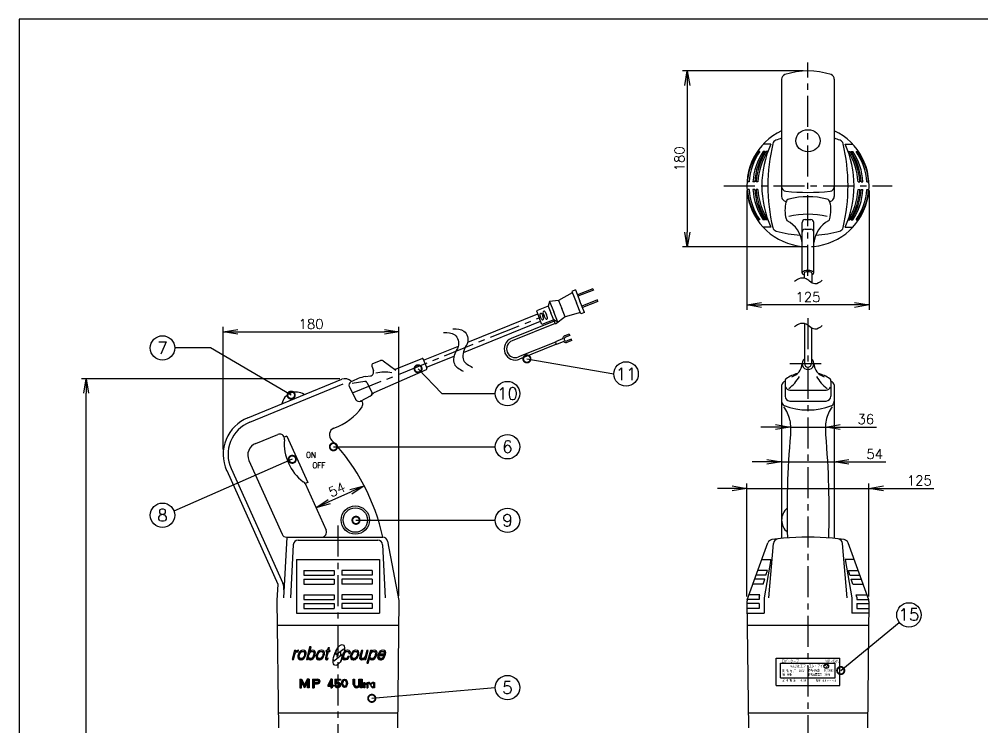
# Model space of a CAD drawing. Extents: x 115 to 2025, y 0 to 1377.
# Drawn here: x 115 to 1102, y 651 to 1377 of the extents above; entities that cross this region are included whole.
import ezdxf
from ezdxf.enums import TextEntityAlignment as Align

# ---------------------------------------------------------------- set-up
doc = ezdxf.new("R2010")
doc.units = 0
doc.header["$PDMODE"] = 3
doc.linetypes.add('CENTER', pattern=[50.8, 31.75, -6.35, 6.35, -6.35])
doc.linetypes.add('HIDDEN', pattern=[9.525, 6.35, -3.175])
doc.layers.get('0').update_dxf_attribs({"linetype": 'CONTINUOUS'})
doc.layers.get('DEFPOINTS').update_dxf_attribs({"linetype": 'CONTINUOUS'})
for name, color, linetype in [('DANMEN', 7, 'CONTINUOUS'), ('KIKI-2D2', 7, 'CONTINUOUS'), ('SIYOU', 7, 'CONTINUOUS'), ('SUNPOU', 7, 'CONTINUOUS'), ('WAKU', 7, 'CONTINUOUS')]:
    doc.layers.add(name, color=color, linetype=linetype)
doc.styles.add('MtXpl__', font='')
doc.styles.get("Standard").update_dxf_attribs({"font": 'romans.shx', "bigfont": 'extfont2.shx'})
doc.styles.get('MtXpl__').set_extended_font_data('MS Gothic')
doc.dimstyles.get("Standard").update_dxf_attribs({"dimscale": 5, "dimtxt": 2, "dimasz": 3, "dimexe": 1, "dimexo": 1, "dimgap": 0.6, "dimtad": 3, "dimdec": 0, "dimzin": 0, "dimdsep": 46, "dimtxsty": 'STANDARD', "dimblk1": 'OPEN', "dimblk2": 'OPEN', "dimsah": 1, "dimcen": 1.5, "dimadec": 0, "dimazin": 0, "dimtfac": 1, "dimtdec": 0, "dimtmove": 0, "dimatfit": 0, "dimldrblk": 'DOTSMALL', "dimfxl": 1, "dimtvp": 1, "dimtolj": 1, "dimtzin": 0, "dimarcsym": 0})

# ---------------------------------------------------------------- blocks, each defined once
blk = doc.blocks.new('_DotSmall')
at = {"color": 0, "linetype": 'ByBlock', "const_width": 0.5}
blk.add_lwpolyline([(-0.0625, 0, 1), (0.0625, 0, 1)], format="xyb", close=True, dxfattribs=at)
blk = doc.blocks.new('_OPEN')
at = {"color": 0, "linetype": 'ByBlock'}
for p, q in [((-1, 0.167), (0, 0)), ((0, 0), (-1, -0.167)), ((0, 0), (-1, 0))]:
    blk.add_line(p, q, dxfattribs=at)
blk = doc.blocks.new('*D2')
at = {"layer": 'DEFPOINTS', "color": 0}
for p in [(860.06, 1206.28), (985.06, 1206.28), (860.06, 1084.19)]:
    blk.add_point(p, dxfattribs=at)
at = {"layer": 'SUNPOU', "color": 0, "lineweight": -2}
for p, q in [((860.06, 1201.28), (860.06, 1079.19)), ((985.06, 1201.28), (985.06, 1079.19)), ((970.06, 1084.19), (875.06, 1084.19))]:
    blk.add_line(p, q, dxfattribs=at)
at = {"layer": 'SUNPOU', "color": 0, "lineweight": -2, "xscale": 15, "yscale": 15, "zscale": 15, "rotation": 180}
blk.add_blockref('_OPEN', (860.06, 1084.19), dxfattribs=at)
at = {"layer": 'SUNPOU', "color": 0, "lineweight": -2, "xscale": 15, "yscale": 15, "zscale": 15}
blk.add_blockref('_OPEN', (985.06, 1084.19), dxfattribs=at)
at = {"layer": 'SUNPOU', "color": 0, "insert": (922.56, 1092.19), "char_height": 10, "attachment_point": 5}
blk.add_mtext('\\A1;125', dxfattribs=at)
blk = doc.blocks.new('*D3')
at = {"layer": 'DEFPOINTS', "color": 0}
for p in [(922.56, 1323.78), (799.04, 1143.78), (922.56, 1143.78)]:
    blk.add_point(p, dxfattribs=at)
at = {"layer": 'SUNPOU', "color": 0, "lineweight": -2}
for p, q in [((917.56, 1323.78), (794.04, 1323.78)), ((799.04, 1308.78), (799.04, 1158.78)), ((917.56, 1143.78), (794.04, 1143.78))]:
    blk.add_line(p, q, dxfattribs=at)
at = {"layer": 'SUNPOU', "color": 0, "lineweight": -2, "xscale": 15, "yscale": 15, "zscale": 15}
for p, rotation in [((799.04, 1323.78), 90), ((799.04, 1143.78), 270)]:
    blk.add_blockref('_OPEN', p, dxfattribs=dict(at, rotation=rotation))
at = {"layer": 'SUNPOU', "color": 0, "insert": (791.04, 1233.78), "char_height": 10, "attachment_point": 5, "rotation": 90}
blk.add_mtext('\\A1;180', dxfattribs=at)
blk = doc.blocks.new('*D6')
at = {"layer": 'DEFPOINTS', "color": 0}
for p in [(503.81, 1056.63), (323.81, 931.26), (503.81, 781.35)]:
    blk.add_point(p, dxfattribs=at)
at = {"layer": 'SUNPOU', "color": 0, "lineweight": -2}
for p, q in [((323.81, 936.26), (323.81, 1061.63)), ((338.81, 1056.63), (488.81, 1056.63)), ((503.81, 786.35), (503.81, 1061.63))]:
    blk.add_line(p, q, dxfattribs=at)
at = {"layer": 'SUNPOU', "color": 0, "lineweight": -2, "xscale": 15, "yscale": 15, "zscale": 15, "rotation": 180}
blk.add_blockref('_OPEN', (323.81, 1056.63), dxfattribs=at)
at = {"layer": 'SUNPOU', "color": 0, "lineweight": -2, "xscale": 15, "yscale": 15, "zscale": 15}
blk.add_blockref('_OPEN', (503.81, 1056.63), dxfattribs=at)
at = {"layer": 'SUNPOU', "color": 0, "insert": (413.81, 1064.63), "char_height": 10, "attachment_point": 5}
blk.add_mtext('\\A1;180', dxfattribs=at)
blk = doc.blocks.new('*D7')
at = {"layer": 'DEFPOINTS', "color": 0}
for p in [(468.2, 899.02), (468.2, 899.02), (418.8, 876.54)]:
    blk.add_point(p, dxfattribs=at)
at = {"layer": 'SUNPOU', "color": 0, "lineweight": -2}
blk.add_line((432.45, 882.75), (454.55, 892.81), dxfattribs=at)
at = {"layer": 'SUNPOU', "color": 0, "lineweight": -2, "xscale": 15, "yscale": 15, "zscale": 15}
for p, rotation in [((468.2, 899.02), 24.46685338692644), ((418.8, 876.54), 204.4668533869264)]:
    blk.add_blockref('_OPEN', p, dxfattribs=dict(at, rotation=rotation))
at = {"layer": 'SUNPOU', "color": 0, "insert": (440.18, 895.06), "char_height": 10, "attachment_point": 5, "rotation": 24.46685}
blk.add_mtext('\\A1;54', dxfattribs=at)
blk = doc.blocks.new('*D8')
at = {"layer": 'DEFPOINTS', "color": 0}
for p in [(985.05, 896.35), (860.07, 780.44), (985.05, 780.49)]:
    blk.add_point(p, dxfattribs=at)
at = {"layer": 'SUNPOU', "color": 0, "lineweight": -2}
for p, q in [((860.07, 785.44), (860.07, 901.35)), ((985.05, 785.49), (985.05, 901.35)), ((845.07, 896.35), (830.07, 896.35)), ((860.07, 896.35), (985.05, 896.35)), ((1000.05, 896.35), (1051.53, 896.35))]:
    blk.add_line(p, q, dxfattribs=at)
at = {"layer": 'SUNPOU', "color": 0, "lineweight": -2, "xscale": 15, "yscale": 15, "zscale": 15}
blk.add_blockref('_OPEN', (860.07, 896.35), dxfattribs=at)
at = {"layer": 'SUNPOU', "color": 0, "lineweight": -2, "xscale": 15, "yscale": 15, "zscale": 15, "rotation": 180}
blk.add_blockref('_OPEN', (985.05, 896.35), dxfattribs=at)
at = {"layer": 'SUNPOU', "color": 0, "insert": (1036.62, 904.35), "char_height": 10, "attachment_point": 5}
blk.add_mtext('\\A1;125', dxfattribs=at)
blk = doc.blocks.new('*D13')
at = {"layer": 'DEFPOINTS', "color": 0}
for p in [(183.55, 1008.66), (448.13, 1008.66), (398.35, 169.35)]:
    blk.add_point(p, dxfattribs=at)
at = {"layer": 'SUNPOU', "color": 0, "lineweight": -2}
for p, q in [((443.13, 1008.66), (178.55, 1008.66)), ((183.55, 184.35), (183.55, 993.66)), ((393.35, 169.35), (178.55, 169.35))]:
    blk.add_line(p, q, dxfattribs=at)
at = {"layer": 'SUNPOU', "color": 0, "lineweight": -2, "xscale": 15, "yscale": 15, "zscale": 15}
for p, rotation in [((183.55, 1008.66), 90), ((183.55, 169.35), 270)]:
    blk.add_blockref('_OPEN', p, dxfattribs=dict(at, rotation=rotation))
at = {"layer": 'SUNPOU', "color": 0, "insert": (175.55, 589), "char_height": 10, "attachment_point": 5, "rotation": 90}
blk.add_mtext('\\A1;835', dxfattribs=at)
blk = doc.blocks.new('*D14')
at = {"layer": 'DEFPOINTS', "color": 0}
for p in [(904.42, 959.16), (940.7, 959.16), (940.7, 959.16)]:
    blk.add_point(p, dxfattribs=at)
at = {"layer": 'SUNPOU', "color": 0, "lineweight": -2}
for p, q in [((889.42, 959.16), (874.42, 959.16)), ((904.42, 959.16), (940.7, 959.16)), ((955.7, 959.16), (992.89, 959.16)), ((904.42, 954.16), (904.42, 954.16))]:
    blk.add_line(p, q, dxfattribs=at)
at = {"layer": 'SUNPOU', "color": 0, "lineweight": -2, "xscale": 15, "yscale": 15, "zscale": 15}
blk.add_blockref('_OPEN', (904.42, 959.16), dxfattribs=at)
at = {"layer": 'SUNPOU', "color": 0, "lineweight": -2, "xscale": 15, "yscale": 15, "zscale": 15, "rotation": 180}
blk.add_blockref('_OPEN', (940.7, 959.16), dxfattribs=at)
at = {"layer": 'SUNPOU', "color": 0, "insert": (981.8, 967.16), "char_height": 10, "attachment_point": 5}
blk.add_mtext('\\A1;36', dxfattribs=at)
blk = doc.blocks.new('*D15')
at = {"layer": 'DEFPOINTS', "color": 0}
for p in [(895.56, 923.46), (949.56, 923.46), (949.56, 923.46)]:
    blk.add_point(p, dxfattribs=at)
at = {"layer": 'SUNPOU', "color": 0, "lineweight": -2}
for p, q in [((880.56, 923.46), (865.56, 923.46)), ((895.56, 923.46), (949.56, 923.46)), ((964.56, 923.46), (1002.23, 923.46))]:
    blk.add_line(p, q, dxfattribs=at)
at = {"layer": 'SUNPOU', "color": 0, "lineweight": -2, "xscale": 15, "yscale": 15, "zscale": 15}
blk.add_blockref('_OPEN', (895.56, 923.46), dxfattribs=at)
at = {"layer": 'SUNPOU', "color": 0, "lineweight": -2, "xscale": 15, "yscale": 15, "zscale": 15, "rotation": 180}
blk.add_blockref('_OPEN', (949.56, 923.46), dxfattribs=at)
at = {"layer": 'SUNPOU', "color": 0, "insert": (990.89, 931.46), "char_height": 10, "attachment_point": 5}
blk.add_mtext('\\A1;54', dxfattribs=at)

msp = doc.modelspace()

# ---------------------------------------------------------------- linework, layer by layer
at = {"color": 2}
for p, q in [((681.26, 1096.69), (667.18, 1088.84)), ((684.41, 1099.58), (680.7, 1098.08)), ((680.7, 1098.08), (685.39, 1086.49)), ((684.41, 1099.58), (689.09, 1087.99)), ((702.23, 1100.84), (686.47, 1094.48)), ((702.8, 1099.45), (687.03, 1093.09)), ((702.23, 1100.84), (702.8, 1099.45)), ((657.9, 1087.79), (656.61, 1082.95)), ((667.18, 1088.84), (657.9, 1087.79)), ((657.9, 1087.79), (662.21, 1077.12)), ((667.18, 1088.84), (670.55, 1080.49)), ((690.07, 1074.9), (685.39, 1086.49)), ((693.78, 1076.4), (689.09, 1087.99)), ((706.92, 1089.26), (691.15, 1082.89)), ((707.48, 1087.86), (691.72, 1081.5)), ((707.48, 1087.86), (706.92, 1089.26)), ((656.61, 1082.95), (644.56, 1078.08)), ((644.56, 1078.08), (647.37, 1071.13)), ((651.25, 1076.2), (652.47, 1073.19)), ((653.57, 1077.14), (654.79, 1074.13)), ((656.61, 1082.95), (659.42, 1076)), ((664.04, 1064.56), (659.42, 1076)), ((666.51, 1066.46), (662.21, 1077.12)), ((673.92, 1072.15), (670.55, 1080.49)), ((689.51, 1076.29), (673.92, 1072.15)), ((693.78, 1076.4), (690.07, 1074.9)), ((569.7, 1035.53), (648.84, 1067.5)), ((574.14, 1045.95), (645.84, 1074.92)), ((662.81, 1067.62), (618.66, 1049.79)), ((650.18, 1064.18), (647.37, 1071.13)), ((647.92, 1073.78), (648.76, 1071.69)), ((649.6, 1069.6), (648.76, 1071.69)), ((662.23, 1069.04), (650.18, 1064.18)), ((650.24, 1074.71), (651.08, 1072.63)), ((651.92, 1070.54), (651.08, 1072.63)), ((653.69, 1070.18), (652.47, 1073.19)), ((656.01, 1071.11), (654.79, 1074.13)), ((666.51, 1066.46), (662.23, 1069.04)), ((673.92, 1072.15), (664.04, 1064.56)), ((663.74, 1065.31), (619.59, 1047.47)), ((919.06, 1065.14), (919.06, 1024.07)), ((926.06, 1060.36), (926.06, 1024.07)), ((664.06, 1046.19), (626.27, 1030.93)), ((671.39, 1049.42), (663.97, 1046.43)), ((663.97, 1046.43), (664.53, 1045.04)), ((672.51, 1046.64), (665.09, 1043.64)), ((678.21, 1054.34), (673.57, 1052.46)), ((678.77, 1052.94), (674.13, 1051.07)), ((680.27, 1049.24), (675.63, 1047.36)), ((680.83, 1047.85), (676.19, 1045.97)), ((678.21, 1054.34), (678.77, 1052.94)), ((680.83, 1047.85), (680.27, 1049.24)), ((529.07, 1027.78), (564.6, 1042.1)), ((665, 1043.88), (627.21, 1028.61)), ((665.09, 1043.64), (664.53, 1045.04)), ((477.14, 1024.11), (484.74, 1027.17)), ((487.64, 1026.8), (500.42, 1017.33)), ((501.04, 1018.65), (527.4, 1029.27)), ((528.7, 1028.71), (532.46, 1019.38)), ((532.06, 1020.36), (560.17, 1031.69)), ((476.09, 1021.37), (477.55, 1017.13)), ((478.54, 994.56), (531.96, 1018.1)), ((349.1, 968.71), (445.28, 1008.24)), ((469.6, 1010.96), (474.52, 1011.41)), ((350.97, 964.08), (446.68, 1003.37)), ((452.82, 1000.76), (459.45, 987.41)), ((468.97, 1005.81), (455.76, 1003.66)), ((470.87, 1004.89), (476.19, 994.16)), ((895.56, 1001.81), (895.56, 863.85)), ((899.06, 1005.95), (899.06, 990.76)), ((904.06, 997), (941.06, 997)), ((946.06, 1005.95), (946.06, 990.76)), ((949.56, 1001.81), (949.56, 845.18)), ((474.37, 990.61), (464.9, 985.76)), ((464.9, 985.76), (464.21, 985.49)), ((904.06, 985.76), (941.06, 985.76)), ((357.13, 942.41), (379.82, 951.55)), ((389.12, 949.9), (386.38, 948.67)), ((389.12, 949.9), (410.43, 902.47)), ((350.13, 925.02), (384.16, 849.3)), ((327.36, 914.71), (379.67, 798.3)), ((331.92, 916.76), (384.76, 799.17)), ((410.43, 902.47), (407.69, 901.24)), ((407.69, 901.24), (429.2, 853.39)), ((895.56, 863.85), (895.56, 845.18)), ((388.81, 846.35), (385.66, 784.35)), ((388.72, 846.35), (487.18, 846.35)), ((395.57, 838.6), (392.81, 784.35)), ((400.56, 843.35), (482.06, 843.35)), ((487.05, 838.6), (489.81, 784.35)), ((492.09, 842.29), (503.81, 781.35)), ((860.37, 782.2), (881.54, 840.53)), ((882.56, 784.35), (887.22, 840.01)), ((962.56, 784.35), (957.9, 840.01)), ((984.75, 782.2), (963.58, 840.53)), ((398.81, 823.35), (398.81, 768.35)), ((398.81, 823.35), (483.81, 823.35)), ((483.81, 823.35), (483.81, 768.35)), ((875.3, 823.35), (884.56, 823.35)), ((884.56, 823.35), (877.56, 784.35)), ((960.56, 823.35), (967.56, 784.35)), ((969.82, 823.35), (960.56, 823.35)), ((406.31, 812.35), (406.31, 807.35)), ((406.31, 812.35), (437.31, 812.35)), ((437.31, 812.35), (437.31, 807.35)), ((445.31, 812.35), (445.31, 807.35)), ((476.31, 812.35), (445.31, 812.35)), ((476.31, 812.35), (476.31, 807.35)), ((881.06, 812.35), (871.31, 812.35)), ((879.52, 807.35), (881.06, 812.35)), ((964.06, 812.35), (973.81, 812.35)), ((965.6, 807.35), (964.06, 812.35)), ((406.31, 807.35), (437.31, 807.35)), ((406.31, 803.35), (437.31, 803.35)), ((406.31, 803.35), (406.31, 798.35)), ((437.31, 803.35), (437.31, 798.35)), ((476.31, 807.35), (445.31, 807.35)), ((476.31, 803.35), (445.31, 803.35)), ((445.31, 803.35), (445.31, 798.35)), ((476.31, 803.35), (476.31, 798.35)), ((878.28, 803.35), (868.04, 803.35)), ((879.52, 807.35), (869.5, 807.35)), ((876.74, 798.35), (878.28, 803.35)), ((965.6, 807.35), (975.63, 807.35)), ((966.84, 803.35), (977.08, 803.35)), ((968.38, 798.35), (966.84, 803.35)), ((379.67, 798.3), (378.81, 781.35)), ((406.31, 798.35), (437.31, 798.35)), ((476.31, 798.35), (445.31, 798.35)), ((876.74, 798.35), (866.23, 798.35)), ((968.38, 798.35), (978.89, 798.35)), ((378.81, 781.35), (380.31, 651.17)), ((406.31, 787.35), (437.31, 787.35)), ((406.31, 787.35), (406.31, 782.35)), ((406.31, 782.35), (437.31, 782.35)), ((437.31, 787.35), (437.31, 782.35)), ((476.31, 787.35), (445.31, 787.35)), ((445.31, 787.35), (445.31, 782.35)), ((476.31, 782.35), (445.31, 782.35)), ((476.31, 787.35), (476.31, 782.35)), ((503.81, 781.35), (502.31, 651.17)), ((860.07, 780.44), (861.56, 651.17)), ((872.56, 782.35), (860.42, 782.35)), ((873.35, 787.35), (862.24, 787.35)), ((872.56, 784.79), (873.35, 787.35)), ((872.56, 784.79), (872.56, 782.35)), ((877.56, 784.35), (877.56, 768.35)), ((967.56, 784.35), (967.56, 768.35)), ((972.56, 784.79), (971.77, 787.35)), ((971.77, 787.35), (982.88, 787.35)), ((972.56, 784.79), (972.56, 782.35)), ((972.56, 782.35), (984.7, 782.35)), ((985.05, 780.44), (983.56, 651.17)), ((406.31, 778.35), (437.31, 778.35)), ((406.31, 778.35), (406.31, 773.35)), ((406.31, 773.35), (437.31, 773.35)), ((437.31, 778.35), (437.31, 773.35)), ((476.31, 778.35), (445.31, 778.35)), ((445.31, 778.35), (445.31, 773.35)), ((476.31, 773.35), (445.31, 773.35)), ((476.31, 778.35), (476.31, 773.35)), ((872.56, 778.35), (860.1, 778.35)), ((872.56, 773.35), (860.15, 773.35)), ((872.56, 778.35), (872.56, 773.35)), ((972.56, 778.35), (972.56, 773.35)), ((972.56, 778.35), (985.03, 778.35)), ((972.56, 773.35), (984.97, 773.35)), ((398.81, 768.35), (483.81, 768.35)), ((860.21, 768.35), (877.56, 768.35)), ((984.91, 768.35), (967.56, 768.35)), ((379.5, 756.35), (503.12, 756.35)), ((860.75, 756.35), (984.37, 756.35)), ((411.55, 730.88), (412.98, 730.88)), ((411.96, 732.47), (413.4, 732.47)), ((430.5, 730.88), (431.94, 730.88)), ((430.96, 732.47), (432.41, 732.47)), ((439.1, 725.69), (446.32, 731.32)), ((394.45, 721.35), (395.89, 721.35)), ((394.88, 722.93), (396.27, 722.93)), ((395.31, 724.52), (396.66, 724.52)), ((395.74, 726.11), (397.04, 726.11)), ((396.17, 727.7), (397.95, 727.7)), ((396.61, 729.29), (397.86, 729.29)), ((398.21, 729.29), (400.55, 729.29)), ((400.22, 722.93), (401.96, 722.93)), ((400.24, 724.52), (401.78, 724.52)), ((400.58, 726.11), (402.03, 726.11)), ((401.21, 721.35), (405.47, 721.35)), ((401.22, 727.7), (402.88, 727.7)), ((402.39, 729.29), (408.38, 729.29)), ((405.5, 722.93), (407.15, 722.93)), ((406.58, 724.52), (408.04, 724.52)), ((407.07, 726.11), (408.56, 726.11)), ((407.16, 727.7), (408.76, 727.7)), ((409.08, 721.35), (410.36, 721.35)), ((409.49, 722.93), (411.46, 722.93)), ((409.9, 724.52), (411.32, 724.52)), ((410.32, 726.11), (411.68, 726.11)), ((410.73, 727.7), (412.4, 727.7)), ((411.14, 729.29), (412.55, 729.29)), ((411.27, 721.35), (415.01, 721.35)), ((412.71, 729.29), (417.96, 729.29)), ((414.99, 722.93), (416.75, 722.93)), ((416.06, 724.52), (417.59, 724.52)), ((416.46, 726.11), (418.08, 726.11)), ((416.63, 727.7), (418.26, 727.7)), ((419.03, 722.93), (420.62, 722.93)), ((419.06, 724.52), (420.49, 724.52)), ((419.4, 726.11), (420.85, 726.11)), ((419.86, 721.35), (424.17, 721.35)), ((420.03, 727.7), (421.61, 727.7)), ((421.09, 729.29), (427.17, 729.29)), ((424.32, 722.93), (425.92, 722.93)), ((425.39, 724.52), (426.7, 724.52)), ((425.76, 726.11), (427.3, 726.11)), ((425.97, 727.7), (427.46, 727.7)), ((428.42, 721.35), (430.93, 721.35)), ((428.45, 722.93), (429.87, 722.93)), ((428.86, 724.52), (430.21, 724.52)), ((428.95, 729.29), (432.97, 729.29)), ((429.26, 726.11), (430.65, 726.11)), ((429.67, 727.7), (431.09, 727.7)), ((445.42, 725.69), (438.19, 720.05)), ((445.89, 722.93), (447.48, 722.93)), ((445.91, 724.52), (447.34, 724.52)), ((446.29, 726.11), (447.7, 726.11)), ((446.64, 721.35), (450.79, 721.35)), ((446.87, 727.7), (448.47, 727.7)), ((447.9, 729.29), (453.68, 729.29)), ((450.79, 722.93), (452.35, 722.93)), ((452.34, 727.7), (453.88, 727.7)), ((454.25, 722.93), (455.84, 722.93)), ((454.27, 724.52), (455.7, 724.52)), ((454.61, 726.11), (456.06, 726.11)), ((455.08, 721.35), (459.5, 721.35)), ((455.25, 727.7), (456.83, 727.7)), ((456.42, 729.29), (462.39, 729.29)), ((459.53, 722.93), (461.14, 722.93)), ((460.61, 724.52), (461.97, 724.52)), ((461.1, 726.11), (462.59, 726.11)), ((461.19, 727.7), (462.68, 727.7)), ((463.5, 722.93), (465.11, 722.93)), ((463.8, 724.52), (465.24, 724.52)), ((464.06, 721.35), (467.65, 721.35)), ((464.19, 726.11), (465.67, 726.11)), ((464.64, 727.7), (466.11, 727.7)), ((465.09, 729.29), (466.55, 729.29)), ((468.24, 722.93), (470.3, 722.93)), ((468.56, 721.35), (469.87, 721.35)), ((469.35, 724.52), (470.73, 724.52)), ((469.81, 726.11), (471.16, 726.11)), ((470.2, 727.7), (471.59, 727.7)), ((470.6, 729.29), (472.02, 729.29)), ((472.15, 721.35), (473.43, 721.35)), ((472.57, 722.93), (474.5, 722.93)), ((473, 724.52), (474.39, 724.52)), ((473.43, 726.11), (474.76, 726.11)), ((473.85, 727.7), (475.48, 727.7)), ((474.28, 729.29), (475.59, 729.29)), ((474.3, 721.35), (478.04, 721.35)), ((475.74, 729.29), (481.04, 729.29)), ((478.05, 722.93), (479.68, 722.93)), ((479.1, 724.52), (480.57, 724.52)), ((479.58, 726.11), (481.1, 726.11)), ((479.68, 727.7), (481.3, 727.7)), ((482.07, 722.93), (483.7, 722.93)), ((482.09, 724.52), (483.52, 724.52)), ((482.49, 726.11), (489.91, 726.11)), ((482.83, 721.35), (487.07, 721.35)), ((483.14, 727.7), (484.57, 727.7)), ((484.12, 729.29), (489.89, 729.29)), ((487.12, 722.93), (488.59, 722.93)), ((488.68, 727.7), (490.13, 727.7)), ((471.72, 719.76), (473, 719.76)), ((402.25, 700.91), (402.25, 692.16)), ((402.25, 700.91), (404.04, 700.91)), ((404.04, 700.91), (407, 695.2)), ((409.95, 700.92), (407, 695.2)), ((411.74, 700.92), (409.95, 700.92)), ((411.74, 700.92), (411.76, 692.16)), ((415.18, 700.94), (417.87, 700.95)), ((415.18, 700.94), (415.18, 692.16)), ((417.87, 700.95), (420.39, 700.94)), ((434.18, 700.99), (431.06, 694.79)), ((435.5, 700.99), (434.18, 700.99)), ((435.5, 700.99), (435.5, 694.89)), ((438.06, 700.99), (444.06, 700.99)), ((438.06, 700.99), (438.06, 695.87)), ((444.06, 700.99), (444.06, 699.72)), ((457.04, 700.99), (458.3, 700.99)), ((462.75, 700.99), (464.05, 700.99)), ((464.48, 692.16), (464.48, 700.99)), ((464.52, 700.99), (465.94, 700.99)), ((465.94, 700.99), (465.94, 692.16)), ((402.2, 692.16), (403.92, 692.16)), ((404.48, 700.06), (402.25, 700.06)), ((405, 699.06), (402.25, 699.06)), ((405.52, 698.06), (402.25, 698.06)), ((406.04, 697.06), (402.25, 697.06)), ((403.96, 696.06), (402.25, 696.06)), ((403.96, 695.06), (402.25, 695.06)), ((403.96, 694.06), (402.25, 694.06)), ((403.96, 693.06), (402.25, 693.06)), ((402.25, 692.16), (403.96, 692.16)), ((403.96, 692.16), (403.96, 697.48)), ((403.96, 697.48), (407, 692.16)), ((406.55, 696.06), (404.78, 696.06)), ((408.65, 695.06), (405.35, 695.06)), ((408.08, 694.06), (405.92, 694.06)), ((407.52, 693.06), (406.49, 693.06)), ((410.03, 697.49), (407, 692.16)), ((409.22, 696.06), (407.44, 696.06)), ((411.75, 697.06), (407.96, 697.06)), ((411.74, 698.06), (408.47, 698.06)), ((411.74, 699.06), (408.99, 699.06)), ((411.74, 700.06), (409.51, 700.06)), ((410.04, 692.16), (410.03, 697.49)), ((411.75, 696.06), (410.03, 696.06)), ((411.75, 695.06), (410.04, 695.06)), ((411.75, 694.06), (410.04, 694.06)), ((411.75, 693.06), (410.04, 693.06)), ((411.76, 692.16), (410.04, 692.16)), ((422.45, 700.06), (415.18, 700.06)), ((417.05, 699.06), (415.18, 699.06)), ((417.06, 698.06), (415.18, 698.06)), ((422.23, 697.06), (415.18, 697.06)), ((417.07, 696.06), (415.18, 696.06)), ((417.07, 695.06), (415.18, 695.06)), ((417.07, 694.06), (415.18, 694.06)), ((417.07, 693.06), (415.18, 693.06)), ((415.18, 692.16), (417.09, 692.16)), ((417.05, 699.39), (420.62, 699.42)), ((417.05, 699.39), (417.06, 697.32)), ((420.68, 697.35), (417.06, 697.32)), ((417.07, 696.07), (417.08, 692.16)), ((417.07, 696.07), (420.39, 696.07)), ((423.04, 699.06), (421.3, 699.06)), ((422.95, 698.06), (421.6, 698.06)), ((431.06, 694.79), (431.06, 693.86)), ((437.06, 694.06), (431.06, 694.06)), ((431.06, 693.86), (434.18, 693.86)), ((432.29, 695.06), (431.2, 695.06)), ((432.78, 696.06), (431.7, 696.06)), ((433.27, 697.06), (432.2, 697.06)), ((434.18, 698.93), (432.21, 694.89)), ((432.21, 694.89), (434.18, 694.89)), ((433.76, 698.06), (432.71, 698.06)), ((435.5, 699.06), (433.21, 699.06)), ((435.5, 700.06), (433.71, 700.06)), ((434.18, 694.89), (434.18, 698.93)), ((435.5, 698.06), (434.18, 698.06)), ((435.5, 697.06), (434.18, 697.06)), ((435.5, 696.06), (434.18, 696.06)), ((435.5, 695.06), (434.18, 695.06)), ((434.18, 693.86), (434.18, 692.16)), ((435.5, 693.06), (434.18, 693.06)), ((434.18, 692.16), (435.12, 692.16)), ((435.5, 692.16), (434.18, 692.16)), ((435.5, 694.89), (437.06, 694.89)), ((437.06, 693.86), (435.5, 693.86)), ((435.5, 693.86), (435.5, 692.16)), ((437.06, 694.89), (437.06, 693.86)), ((444.06, 700.06), (438.06, 700.06)), ((439.48, 699.06), (438.06, 699.06)), ((439.48, 698.06), (438.06, 698.06)), ((442.93, 697.06), (438.06, 697.06)), ((439.64, 696.06), (438.06, 696.06)), ((438.06, 695.87), (439.49, 695.87)), ((438.15, 694.27), (439.35, 694.27)), ((439.45, 694.06), (438.21, 694.06)), ((443.28, 693.06), (438.85, 693.06)), ((444.06, 699.72), (439.48, 699.72)), ((439.48, 699.72), (439.48, 697.22)), ((443.79, 696.06), (442.37, 696.06)), ((443.91, 694.06), (442.66, 694.06)), ((444.06, 695.06), (442.85, 695.06)), ((446.39, 697.06), (445.07, 697.06)), ((446.41, 696.06), (445.09, 696.06)), ((446.57, 698.06), (445.22, 698.06)), ((446.63, 695.06), (445.27, 695.06)), ((447.03, 699.06), (445.56, 699.06)), ((447.19, 694.06), (445.66, 694.06)), ((449.92, 700.06), (446.2, 700.06)), ((449.74, 693.06), (446.39, 693.06)), ((450.46, 694.06), (449.02, 694.06)), ((450.56, 699.06), (449.17, 699.06)), ((450.85, 695.06), (449.58, 695.06)), ((450.9, 698.06), (449.64, 698.06)), ((451.03, 696.06), (449.8, 696.06)), ((451.05, 697.06), (449.82, 697.06)), ((458.32, 700.06), (457.04, 700.06)), ((458.3, 699.06), (457.04, 699.06)), ((458.3, 698.06), (457.04, 698.06)), ((458.3, 697.06), (457.04, 697.06)), ((458.3, 696.06), (457.04, 696.06)), ((458.38, 695.06), (457.08, 695.06)), ((459.21, 694.06), (457.44, 694.06)), ((462.86, 693.06), (458.23, 693.06)), ((463.66, 694.06), (461.85, 694.06)), ((464.01, 695.06), (462.68, 695.06)), ((464.03, 700.06), (462.74, 700.06)), ((464.05, 699.06), (462.75, 699.06)), ((464.05, 698.06), (462.75, 698.06)), ((464.05, 697.06), (462.75, 697.06)), ((464.05, 696.06), (462.75, 696.06)), ((465.94, 700.06), (464.48, 700.06)), ((465.94, 699.06), (464.48, 699.06)), ((465.94, 698.06), (464.48, 698.06)), ((465.94, 697.06), (464.48, 697.06)), ((465.94, 696.06), (464.48, 696.06)), ((465.94, 695.06), (464.48, 695.06)), ((465.94, 694.06), (464.48, 694.06)), ((465.94, 693.06), (464.48, 693.06)), ((465.94, 692.16), (464.48, 692.16)), ((466.47, 695.52), (466.47, 696.5)), ((466.47, 696.5), (467.73, 696.5)), ((470.29, 696.06), (466.47, 696.06)), ((467.69, 695.52), (466.47, 695.52)), ((467.73, 696.5), (467.73, 697.55)), ((467.73, 697.55), (468.95, 697.55)), ((467.73, 697.06), (468.95, 697.06)), ((467.73, 692.16), (467.73, 695.52)), ((468.95, 695.06), (467.73, 695.06)), ((468.95, 694.06), (467.73, 694.06)), ((468.95, 693.06), (467.73, 693.06)), ((468.95, 692.16), (467.73, 692.16)), ((468.95, 697.55), (468.95, 696.5)), ((468.95, 696.5), (470.29, 696.5)), ((470.29, 695.52), (468.95, 695.52)), ((468.95, 695.52), (468.95, 692.16)), ((470.29, 696.5), (470.29, 695.52)), ((470.83, 697.55), (471.95, 697.55)), ((470.83, 697.55), (470.83, 692.16)), ((473.97, 697.06), (470.83, 697.06)), ((472.15, 696.06), (470.83, 696.06)), ((471.95, 695.06), (470.83, 695.06)), ((471.95, 694.06), (470.83, 694.06)), ((471.95, 693.06), (470.83, 693.06)), ((470.83, 692.16), (471.95, 692.16)), ((471.95, 697.55), (471.95, 696.95)), ((471.95, 695.48), (471.95, 692.16)), ((474.5, 696.06), (473.85, 696.06)), ((474.03, 695.57), (474.62, 695.57)), ((475.46, 695.06), (474.94, 695.06)), ((475.55, 694.06), (475.03, 694.06)), ((475.64, 696.06), (475.15, 696.06)), ((476, 693.06), (475.47, 693.06)), ((476.39, 697.06), (475.83, 697.06)), ((478.56, 697.06), (476.92, 697.06)), ((478.56, 693.06), (477.31, 693.06)), ((478.56, 696.06), (477.67, 696.06)), ((478.56, 694.06), (477.76, 694.06)), ((477.83, 692.16), (477.83, 692.35)), ((478.56, 692.17), (477.83, 692.17)), ((478.56, 695.06), (477.85, 695.06)), ((477.89, 697.34), (477.89, 697.56)), ((477.89, 697.56), (478.56, 697.56)), ((478.56, 697.56), (478.56, 692.16)), ((380.14, 666.35), (502.48, 666.35)), ((861.39, 666.35), (983.73, 666.35))]:
    msp.add_line(p, q, dxfattribs=at)
at = {"color": 2, "linetype": 'CENTER'}
for p, q in [((456.14, 994.09), (647.37, 1071.13)), ((922.56, 1070.59), (922.56, 163.78)), ((904.16, 1024.07), (940.96, 1024.07)), ((441.31, 858.17), (441.31, 165.13))]:
    msp.add_line(p, q, dxfattribs=at)
at = {"color": 4}
msp.add_line((471.29, 718.17), (472.58, 718.17), dxfattribs=at)
at = {"color": 2}
for points in [[(904.08, 966.08, -0.045643), (904.58, 951.1, 0.028702), (901.56, 845.52, 3.383093)], [(941.04, 966.08, 0.045643), (940.54, 951.1, -0.028702), (943.56, 845.52, -3.383093)]]:
    msp.add_lwpolyline(points, format="xyb", dxfattribs=at)
for points in [[(400.6, 730.56), (399, 730.08), (397.71, 728.79), (398.19, 730.4), (396.91, 730.4), (394.33, 720.91), (395.78, 720.91), (397.07, 726.22), (397.39, 726.86), (398.35, 728.31), (398.67, 728.47), (400.12, 728.95), (400.44, 728.95), (400.93, 730.56)], [(405.75, 730.72), (405.43, 730.72), (403.82, 730.4), (402.53, 729.43), (402.05, 728.95), (401.09, 727.5), (400.44, 725.74), (400.28, 724.93), (400.12, 723.32), (400.44, 722.04), (400.77, 721.71), (401.73, 720.91), (403.18, 720.59), (403.5, 720.59), (405.11, 721.07), (406.39, 722.04), (406.88, 722.52), (407.84, 723.97), (408.48, 725.74), (408.64, 726.54), (408.81, 728.15), (408.32, 729.43), (408.16, 729.76), (407.2, 730.4)], [(417.01, 730.4), (415.56, 730.72), (413.95, 730.4), (412.5, 729.11), (413.79, 733.94), (412.34, 733.94), (408.97, 720.91), (410.25, 720.91), (410.57, 722.2), (410.57, 722.04), (411.54, 721.07), (411.54, 720.91), (412.99, 720.59), (413.15, 720.59), (414.59, 721.07), (416.04, 722.04), (416.36, 722.36), (417.33, 723.81), (417.97, 725.57), (418.13, 726.38), (418.29, 727.99), (417.97, 729.27)], [(426.49, 723.97), (427.46, 726.54), (427.46, 728.15), (427.14, 729.43), (426.98, 729.76), (426.01, 730.4), (424.56, 730.72), (424.08, 730.72), (422.64, 730.4), (421.19, 729.43), (419.9, 727.5), (419.26, 725.74), (419.1, 724.93), (418.94, 723.32), (419.26, 722.04), (419.42, 721.71), (420.38, 720.91), (421.83, 720.59), (422.31, 720.59), (423.76, 721.07), (425.21, 722.04), (425.69, 722.52)], [(432.61, 733.13), (431.16, 733.13), (430.35, 730.4), (429.23, 730.4), (428.91, 729.11), (430.03, 729.11), (428.42, 722.84), (428.42, 721.23), (429.71, 720.75), (430.19, 720.91), (430.84, 720.91), (431.16, 722.36), (430.68, 722.2), (430.35, 722.2), (429.87, 722.52), (429.87, 723.32), (431.48, 729.11), (432.93, 729.11), (433.25, 730.4), (431.8, 730.4)], [(451.26, 730.72), (450.94, 730.72), (449.49, 730.4), (448.04, 729.43), (447.56, 728.95), (446.76, 727.5), (446.11, 725.57), (445.95, 724.93), (445.79, 723.32), (446.11, 722.04), (446.11, 721.88), (447.08, 720.91), (448.36, 720.59), (449.81, 720.91), (451.26, 721.55), (452.22, 722.68), (453.03, 724.29), (451.74, 724.29), (451.58, 724.13), (450.62, 722.68), (450.29, 722.52), (448.85, 722.04), (448.36, 722.2), (447.4, 723), (447.24, 723.97), (447.56, 725.74), (448.04, 727.02), (448.85, 728.31), (449.33, 728.79), (450.94, 729.27), (451.1, 729.27), (452.22, 728.79), (452.38, 727.34), (453.83, 727.34), (453.99, 728.47), (453.51, 729.76), (452.71, 730.4)], [(459.78, 730.72), (459.3, 730.72), (457.85, 730.4), (456.57, 729.43), (456.08, 728.95), (455.12, 727.5), (454.48, 725.74), (454.31, 724.93), (454.15, 723.32), (454.48, 722.04), (454.64, 721.71), (455.6, 720.91), (457.05, 720.59), (457.53, 720.59), (459.14, 721.07), (460.43, 722.04), (460.91, 722.52), (461.71, 723.97), (462.52, 725.74), (462.68, 726.54), (462.68, 728.15), (462.35, 729.43), (462.19, 729.76), (461.23, 730.4)], [(465.25, 724.61), (466.86, 730.4), (465.41, 730.4), (463.8, 724.77), (463.8, 724.29), (463.48, 722.84), (463.48, 722.04), (464.28, 721.07), (465.57, 720.75), (465.89, 720.75), (467.34, 721.07), (468.79, 722.36), (468.47, 720.91), (469.75, 720.91), (472.32, 730.4), (470.88, 730.4), (469.59, 725.25), (469.27, 724.29), (468.3, 723), (467.82, 722.52), (466.21, 722.04), (465.09, 722.68)], [(475.54, 729.11), (475.86, 730.4), (474.58, 730.4), (471.04, 717.21), (472.32, 717.21), (473.61, 722.04), (474.58, 721.07), (474.58, 720.91), (476.02, 720.59), (476.18, 720.59), (477.63, 721.07), (479.08, 722.04), (480.37, 723.97), (481.01, 725.74), (481.17, 726.38), (481.33, 727.99), (481.01, 729.43), (480.85, 729.43), (480.04, 730.4), (478.76, 730.72), (476.99, 730.4)], [(489.85, 729.43), (488.89, 730.4), (487.44, 730.72), (487.12, 730.72), (485.67, 730.4), (484.22, 729.43), (483.74, 728.79), (482.94, 727.34), (482.3, 725.57), (482.13, 724.93), (481.97, 723.32), (482.3, 722.04), (482.46, 721.71), (483.26, 720.91), (484.71, 720.59), (485.99, 720.75), (487.44, 721.55), (488.24, 722.36), (489.21, 723.97), (487.92, 723.97), (486.8, 722.52), (486.64, 722.52), (485.19, 722.04), (484.71, 722.2), (483.74, 722.84), (483.42, 723.48), (483.58, 725.25), (489.69, 725.25), (489.69, 725.41), (489.85, 725.9), (490.01, 726.54), (490.17, 728.15)], [(403.5, 722.04), (402.69, 722.2), (401.89, 723), (401.73, 723.97), (401.89, 725.74), (402.37, 727.02), (403.34, 728.31), (403.98, 728.95), (405.43, 729.27), (406.23, 729.27), (407.04, 728.31), (407.2, 727.5), (407.04, 725.74), (406.55, 724.45), (405.59, 723), (404.95, 722.52)], [(413.47, 728.95), (414.92, 729.27), (415.56, 729.27), (416.52, 728.31), (416.69, 727.34), (416.36, 725.57), (416.04, 724.45), (415.08, 723), (414.43, 722.52), (412.99, 722.04), (412.34, 722.2), (411.38, 723), (411.22, 723.97), (411.54, 725.74), (412.02, 727.02), (412.83, 728.47)], [(422.31, 722.04), (421.51, 722.2), (420.54, 723), (420.38, 723.97), (420.71, 725.74), (421.19, 727.02), (421.99, 728.31), (422.64, 728.95), (424.24, 729.27), (424.89, 729.27), (425.85, 728.31), (426.01, 727.5), (425.69, 725.74), (425.37, 724.45), (424.4, 723), (423.76, 722.52)], [(457.53, 722.04), (456.73, 722.2), (455.76, 723), (455.6, 723.97), (455.92, 725.74), (456.4, 727.02), (457.21, 728.31), (457.85, 728.95), (459.46, 729.27), (460.1, 729.27), (461.07, 728.31), (461.23, 727.5), (461.07, 725.74), (460.59, 724.45), (459.62, 723), (458.98, 722.52)], [(477.95, 729.27), (478.6, 729.27), (479.56, 728.31), (479.72, 727.5), (479.56, 725.9), (479.08, 724.45), (478.11, 723), (477.63, 722.52), (476.02, 722.04), (475.38, 722.2), (474.42, 723), (474.25, 723.81), (474.58, 725.57), (475.06, 727.02), (475.86, 728.31), (476.51, 728.79)], [(484.06, 726.54), (484.22, 727.18), (485.19, 728.63), (485.51, 728.79), (487.12, 729.27), (487.44, 729.27), (488.57, 728.63), (488.73, 728.15), (488.57, 726.54)]]:
    msp.add_lwpolyline(points, close=True, dxfattribs=at)
for radius in [14.5, 12.5]:
    msp.add_circle((459.07, 863.85), radius, dxfattribs=at)
for centre, radius, start, end in [((649.08, 1074.25), 1.25, 22, 202), ((652.41, 1076.67), 1.25, 22, 202), ((650.76, 1070.07), 1.25, 202, 22), ((654.85, 1070.64), 1.25, 202, 22), ((622.93, 1039.2), 11.42, 112, 292), ((622.93, 1039.2), 8.92, 112, 292), ((674.88, 1049.22), 3.5, 112, 176.62307), ((674.88, 1049.22), 3.5, 227.37693, 292), ((674.88, 1049.22), 2, 112, 202), ((674.88, 1049.22), 2, 202, 292), ((485.86, 1024.39), 3, 53.45044, 111.94214), ((527.77, 1028.34), 1, 21.93762, 111.94214), ((922.56, 1024.07), 6, 125.68533, 54.31467), ((473.67, 1015.52), 4.2, 281.6649, 22.53148), ((477.88, 1022.26), 2, 111.94214, 206.38965), ((499.92, 1021.43), 3, 233.45044, 291.94214), ((531.53, 1019.01), 1, 295.50489, 21.93762), ((901.88, 1024.81), 14.7, 286.12305, 357.12391), ((922.56, 1024.07), 3.5, 180, 0), ((943.25, 1024.81), 14.7, 182.87609, 253.87695), ((448.13, 998.69), 9.97, 47.64772, 106.645), ((481.74, 955.59), 56.69, 102.36924, 118.66704), ((489.05, 969.8), 45.55, 80.68655, 101.41239), ((901.86, 1000.46), 6.45, 115.77863, 167.87881), ((904.06, 1005.95), 5, 154.38594, 180), ((900.61, 1007.51), 1.22, 110.10174, 150.55843), ((922.56, 975.03), 40.39, 105.46646, 123.629), ((874.82, 1034.21), 45.49, 308.37581, 329.01839), ((970.3, 1034.21), 45.49, 210.98161, 231.62419), ((922.56, 975.03), 40.39, 56.371, 74.53354), ((944.51, 1007.51), 1.22, 29.44157, 69.89826), ((941.06, 1005.95), 5, 0, 25.61406), ((943.26, 1000.46), 6.45, 12.12119, 64.22137), ((456.23, 1002.09), 3.65, 117.46323, 201.23658), ((454.64, 1005.77), 0.351, 310.83581, 54.1777), ((469.26, 1003.99), 1.84, 29.15165, 99.12004), ((904.06, 1002), 5, 202.09939, 270), ((941.06, 1002), 5, 270, 337.90061), ((398.34, 980.29), 14.66, 55.45791, 169.22644), ((462.94, 989.2), 3.93, 207.07196, 295.01164), ((473.01, 993.28), 3, 297.08487, 325.35063), ((484.6, 985.26), 11.1, 123.11949, 145.35063), ((474.51, 993.42), 1.84, 313.65926, 23.62765), ((904.06, 990.76), 5, 180, 270), ((941.06, 990.76), 5, 270, 0), ((417.93, 1013.66), 58.8, 289.05653, 324.93454), ((464.7, 983.66), 1.99, 34.94705, 92.71464), ((461.85, 982.57), 5, 327.3379, 26.38965), ((901.08, 985.8), 5.52, 180.41026, 238.51287), ((863.48, 956.36), 41.75, 13.46597, 34.43629), ((922.56, 1045.25), 68.62, 249.20385, 290.79615), ((981.65, 956.36), 41.75, 145.56371, 166.53403), ((944.04, 985.8), 5.52, 301.48713, 359.58974), ((364.19, 931.26), 40.38, 111.94214, 204.19891), ((364.19, 931.26), 35.38, 111.94214, 204.19891), ((440.15, 951.1), 7.6, 113.40116, 227.5724), ((381.69, 946.89), 5.02, 20.78184, 111.86232), ((383.19, 947.23), 3.5, 339.19891, 24.19891), ((361.99, 930.35), 13, 111.94214, 204.19891), ((435.55, 942.26), 49.23, 175.65512, 232.7427), ((284.88, 803.21), 206.85, 12.03759, 43.46134), ((404.5, 899.8), 3.5, 24.19891, 69.19891), ((911.58, 863.85), 16.02, 130.44387, 230.58912), ((388.72, 851.35), 5, 204.19891, 270), ((424.64, 851.35), 5, 270, 24.19891), ((400.56, 838.35), 5, 90, 177.08916), ((482.06, 838.35), 5, 2.91084, 90), ((487.18, 841.35), 5, 10.88553, 90), ((886.24, 838.83), 5, 97.93294, 160.054), ((922.56, 578.18), 268.17, 95.3492, 97.93294), ((892.2, 839.59), 5, 96.6238, 175.21302), ((922.56, 578.18), 268.17, 84.6508, 95.3492), ((922.56, 578.18), 268.17, 82.06706, 84.6508), ((952.92, 839.59), 5, 4.78698, 83.3762), ((958.88, 838.83), 5, 19.946, 82.06706), ((371.08, 793.02), 15, 357.08916, 24.19891), ((865.07, 780.49), 5, 160.054, 180.66108), ((980.05, 780.49), 5, 359.33892, 19.946), ((448.34, 727.05), 9.34, 151.19469, 188.41816), ((446.99, 730.46), 1.08, 354.17382, 127.93019), ((437.53, 720.91), 1.08, 174.17382, 307.93019), ((436.18, 724.32), 9.34, 331.19469, 8.41816)]:
    msp.add_arc(centre, radius, start, end, dxfattribs=at)
for centre, major_axis, ratio in [((442.26, 725.69), (-4.13, -10.5), 0.400039), ((442.26, 725.69), (-1.16, -2.94), 0.400039), ((448.06, 696.66), (0, -4.34), 0.691781), ((448.1, 696.66), (0, -3.06), 0.565892), ((476.66, 694.9), (0, -2.21), 0.540397)]:
    msp.add_ellipse(centre, major_axis=major_axis, ratio=ratio, dxfattribs=at)
for centre, major_axis, ratio, start_param, end_param in [((419.12, 698.41), (3.94, 0.54), 0.643874, -1.330648, 1.155507), ((419.12, 698.41), (-3.94, 0.01), 0.680444, 6.283185, 6.286932), ((419.37, 698.37), (-2.3, 0), 0.542115, 8.457199, 10.422642), ((441.06, 694.91), (-3, 0), 0.914424, 0.236765, 5.266128), ((441.04, 694.9), (-1.77, 0.48), 0.947626, 0.646435, 5.968244), ((473, 694.86), (0, -2.69), 0.621478, 1.840728, 3.821932), ((473, 694.67), (0, 2.08), 0.549052, 5.163424, 7.454248), ((477.05, 694.86), (0, -2.7), 0.786839, 2.734181, 6.655857)]:
    msp.add_ellipse(centre, major_axis=major_axis, ratio=ratio, start_param=start_param, end_param=end_param, dxfattribs=at)
for points in [[(549.54, 1055.85), (553.72, 1055.88), (562.41, 1055.95), (566.31, 1043.62), (560.63, 1035.14), (557.44, 1022.97), (565.71, 1018.46), (569.44, 1016.43)], [(559.08, 1059.69), (563.25, 1059.73), (571.94, 1059.79), (575.84, 1047.46), (570.16, 1038.99), (566.97, 1026.81), (575.24, 1022.3), (578.97, 1020.27)]]:
    msp.add_open_spline(points, degree=3, knots=[0, 0, 0, 0, 11.508507, 23.980717, 28.426309, 42.482731, 54.026467, 54.026467, 54.026467, 54.026467], dxfattribs=at)
at = {"layer": 'DANMEN', "color": 2, "linetype": 'CENTER'}
msp.add_line((836.39, 1206.28), (1008.73, 1206.28), dxfattribs=at)
at = {"layer": 'KIKI-2D2', "color": 2, "linetype": 'CENTER'}
msp.add_line((922.56, 1114.02), (922.56, 1332.34), dxfattribs=at)
at = {"layer": 'KIKI-2D2', "color": 3}
for p, q in [((895.56, 1315.35), (895.56, 1262.65)), ((949.56, 1315.35), (949.56, 1262.65))]:
    msp.add_line(p, q, dxfattribs=at)
at = {"layer": 'KIKI-2D2', "color": 2}
for p, q in [((922.56, 1287.02), (922.56, 1291.54)), ((895.56, 1262.65), (895.56, 1195.35)), ((949.56, 1262.65), (949.56, 1195.35)), ((884.56, 1248.78), (876.73, 1248.78)), ((960.56, 1248.78), (968.39, 1248.78)), ((916.56, 1116.96), (916.56, 1168.58)), ((919.56, 1171.58), (925.56, 1171.58)), ((928.56, 1117.14), (928.56, 1168.58)), ((884.56, 1163.78), (876.73, 1163.78)), ((919.56, 1161.74), (925.56, 1161.74)), ((960.56, 1163.78), (968.39, 1163.78)), ((918.56, 1116.74), (918.56, 1111.57)), ((926.56, 1116.74), (926.56, 1106.79))]:
    msp.add_line(p, q, dxfattribs=at)
at = {"layer": 'KIKI-2D2', "color": 4}
for p, q in [((873.35, 1241.28), (872.56, 1241.28)), ((878.28, 1241.28), (876.74, 1241.28)), ((881.06, 1241.28), (879.52, 1241.28)), ((964.06, 1241.28), (965.6, 1241.28)), ((966.84, 1241.28), (968.38, 1241.28)), ((971.77, 1241.28), (972.56, 1241.28)), ((862.24, 1210.28), (860.42, 1210.28)), ((868.04, 1210.28), (866.23, 1210.28)), ((871.31, 1210.28), (869.5, 1210.28)), ((973.81, 1210.28), (975.63, 1210.28)), ((977.08, 1210.28), (978.89, 1210.28)), ((982.88, 1210.28), (984.7, 1210.28)), ((862.24, 1202.28), (860.42, 1202.28)), ((868.04, 1202.28), (866.23, 1202.28)), ((871.31, 1202.28), (869.5, 1202.28)), ((973.81, 1202.28), (975.63, 1202.28)), ((977.08, 1202.28), (978.89, 1202.28)), ((982.88, 1202.28), (984.7, 1202.28)), ((873.35, 1171.28), (872.56, 1171.28)), ((878.28, 1171.28), (876.74, 1171.28)), ((881.06, 1171.28), (879.52, 1171.28)), ((964.06, 1171.28), (965.6, 1171.28)), ((966.84, 1171.28), (968.38, 1171.28)), ((971.77, 1171.28), (972.56, 1171.28))]:
    msp.add_line(p, q, dxfattribs=at)
at = {"layer": 'KIKI-2D2', "color": 3}
for centre, radius, start, end in [((922.56, 1246.59), 77.19, 72.14655, 107.85345), ((900.56, 1315.35), 5, 109.47122, 180), ((944.56, 1315.35), 5, 0, 70.52878), ((922.56, 1206.28), 62.5, 115.59455, 264.49112), ((922.56, 1206.28), 62.5, 275.50888, 64.40545)]:
    msp.add_arc(centre, radius, start, end, dxfattribs=at)
at = {"layer": 'KIKI-2D2', "color": 2}
for centre, radius, start, end in [((922.56, 1164.8), 93.99, 106.69455, 110.45704), ((922.56, 1164.8), 93.99, 69.54296, 73.30545), ((977.48, 1206.28), 102.18, 155.42171, 204.57829), ((1067.94, 1206.22), 186.4, 166.62678, 193.27072), ((891.46, 1248.17), 5, 110.45704, 166.62678), ((953.66, 1248.17), 5, 13.37322, 69.54296), ((777.18, 1206.22), 186.4, 346.72928, 13.37322), ((867.64, 1206.28), 102.18, 335.42171, 24.57829), ((900.56, 1205.63), 5, 180, 263.30763), ((944.56, 1205.63), 5, 276.69237, 360), ((900.56, 1195.35), 5, 180, 242.8683), ((922.56, 1411.95), 212.49, 263.89916, 276.10084), ((922.56, 1113.03), 81.99, 76.2107, 103.7893), ((944.56, 1195.35), 5, 297.1317, 0), ((926.83, 1264.91), 79.33, 248.90867, 250.42972), ((933.47, 1181.2), 34.43, 166.08, 194.72753), ((904.1, 1188.68), 4.13, 105.25373, 168.80078), ((941.02, 1188.68), 4.13, 11.19922, 74.74627), ((918.29, 1264.91), 79.33, 289.57028, 291.09133), ((911.65, 1181.2), 34.43, 345.27247, 13.92), ((922.56, 1095.1), 81.99, 76.2107, 103.7893), ((904.07, 1173.54), 4.04, 193.4919, 229.29263), ((887.7, 1144.91), 29.02, 6.04766, 61.76742), ((919.56, 1168.58), 3, 90, 180), ((925.56, 1168.58), 3, 0, 90), ((957.42, 1144.91), 29.02, 118.23258, 173.95234), ((941.05, 1173.54), 4.04, 310.70737, 346.5081), ((891.38, 1164.57), 5, 193.27072, 255.1248), ((922.56, 1281.95), 126.44, 255.1248, 266.39897), ((919.56, 1158.74), 3, 90, 180), ((925.56, 1158.74), 3, 0, 90), ((922.56, 1281.95), 126.44, 273.60103, 284.8752), ((953.74, 1164.57), 5, 284.8752, 346.72928)]:
    msp.add_arc(centre, radius, start, end, dxfattribs=at)
at = {"layer": 'KIKI-2D2', "color": 4}
for centre, radius, start, end in [((916.3, 1206.28), 56.02, 141.33216, 175.90524), ((922.2, 1206.28), 60.1, 144.38016, 176.18354), ((928.99, 1206.28), 62.89, 146.18349, 176.3533), ((932.2, 1206.28), 64.28, 147.00917, 176.43223), ((934.82, 1206.28), 65.45, 147.67235, 176.49616), ((938.19, 1206.28), 66.99, 148.50455, 176.57704), ((906.94, 1206.28), 66.99, 3.42296, 31.49545), ((910.3, 1206.28), 65.45, 3.50384, 32.32765), ((912.92, 1206.28), 64.28, 3.56777, 32.99083), ((916.13, 1206.28), 62.89, 3.6467, 33.81651), ((922.92, 1206.28), 60.1, 3.81646, 35.61984), ((928.82, 1206.28), 56.02, 4.09476, 38.66784), ((916.3, 1206.28), 56.02, 184.09476, 218.66784), ((922.2, 1206.28), 60.1, 183.81646, 215.61984), ((928.99, 1206.28), 62.89, 183.6467, 213.81651), ((932.2, 1206.28), 64.28, 183.56777, 212.99083), ((934.82, 1206.28), 65.45, 183.50384, 212.32765), ((938.19, 1206.28), 66.99, 183.42296, 211.49545), ((906.94, 1206.28), 66.99, 328.50455, 356.57704), ((910.3, 1206.28), 65.45, 327.67235, 356.49616), ((912.92, 1206.28), 64.28, 327.00917, 356.43223), ((916.13, 1206.28), 62.89, 326.18349, 356.3533), ((922.92, 1206.28), 60.1, 324.38016, 356.18354), ((928.82, 1206.28), 56.02, 321.33216, 355.90524)]:
    msp.add_arc(centre, radius, start, end, dxfattribs=at)
at = {"layer": 'KIKI-2D2', "color": 2, "linetype": 'HIDDEN'}
msp.add_arc((922.56, 1206.34), 62.5, 264.49112, 275.50888, dxfattribs=at)
at = {"layer": 'KIKI-2D2', "color": 2}
msp.add_ellipse((922.56, 1252.3), major_axis=(-12.5, 0), ratio=0.908046, dxfattribs=at)
for centre, major_axis, ratio, start_param, end_param in [((922.56, 1116.96), (-6, 0), 0.411762, 2.300524, 7.124254), ((922.56, 1116.74), (-4, 0), 0.373597, 3.141593, 6.283185)]:
    msp.add_ellipse(centre, major_axis=major_axis, ratio=ratio, start_param=start_param, end_param=end_param, dxfattribs=at)
for points in [[(937.12, 1109.39), (934.65, 1107.46), (930.4, 1104.13), (924.54, 1107.99), (920.17, 1112.01), (913.49, 1111.88), (910.21, 1109.14), (908.9, 1108.06)], [(937.12, 1062.96), (934.65, 1061.03), (930.4, 1057.7), (924.54, 1061.56), (920.17, 1065.58), (913.49, 1065.45), (910.21, 1062.71), (908.9, 1061.63)]]:
    msp.add_open_spline(points, degree=3, knots=[0, 0, 0, 0, 8.364327, 14.338639, 18.648489, 26.328813, 31.377652, 31.377652, 31.377652, 31.377652], dxfattribs=at)
at = {"layer": 'SIYOU', "color": 250}
for p, q in [((890.06, 722.35), (955.06, 722.35)), ((890.06, 694.35), (890.06, 722.35)), ((955.06, 694.35), (955.06, 722.35)), ((894.56, 717.35), (950.56, 717.35)), ((894.56, 702.35), (894.56, 717.35)), ((950.56, 702.35), (950.56, 717.35)), ((894.56, 702.35), (950.56, 702.35)), ((890.06, 694.35), (955.06, 694.35))]:
    msp.add_line(p, q, dxfattribs=at)
msp.add_circle((941.29, 714.37), 2.41, dxfattribs=at)
at = {"layer": 'SUNPOU', "color": 2}
for p, q in [((457.04, 695.32), (457.04, 700.99)), ((458.3, 700.99), (458.3, 695.27)), ((462.75, 695.25), (462.75, 700.99)), ((464.05, 695.29), (464.05, 700.99))]:
    msp.add_line(p, q, dxfattribs=at)
at = {"layer": 'SUNPOU'}
for centre in [(261.66, 1040.16), (736.36, 1013.53), (614.88, 993.43), (614.88, 938.91), (261.66, 868.81), (614.88, 863.62), (1025.96, 766.74), (614.88, 692.28)]:
    msp.add_circle(centre, 12.5, dxfattribs=at)
at = {"layer": 'SUNPOU', "color": 2}
for centre, radius, start, end in [((460.55, 695.72), 3.53, 186.55564, 352.87272), ((460.53, 696), 2.34, 198.09383, 341.43203)]:
    msp.add_arc(centre, radius, start, end, dxfattribs=at)
at = {"layer": 'WAKU', "color": 6}
for p, q in [((2025, 1376.75), (115, 1376.75)), ((115, 1376.75), (115, 0))]:
    msp.add_line(p, q, dxfattribs=at)

# ---------------------------------------------------------------- texts
at = {"color": 2, "width": 0.9}
for s, p in [('ON', (413.68, 930.54)), ('OFF', (421.84, 919.96))]:
    msp.add_text(s, height=6, dxfattribs=at).set_placement(p, align=Align.MIDDLE)
at = {"layer": 'SIYOU', "color": 250, "style": 'MtXpl__', "width": 0.7}
for s, height, p in [('ロボ・クープ\u3000\u3000\u3000\u3000\u3000\u3000\u3000\u3000\u3000ＭＰ-450Ｕ', 3, (895.7, 717.87)), ('定 格 電 圧  100V', 2.5, (896.25, 708.3)), ('株式会社 ', 2.5, (904.21, 712.96)), ('エフ・エム・アイ', 3, (914.44, 712.96)), ('定格周波数   50/60Hz', 2.5, (922.29, 708.65)), ('定 格 電 流\u3000\u30004.0A', 2.5, (895.98, 698.36)), ('相\u3000単相', 2.5, (896.34, 704.32)), ('定格消費電力\u3000360W', 2.5, (922.32, 704.38)), ('機番 ＊＊＊＊＊＊', 2.5, (930.56, 698.17))]:
    msp.add_text(s, height=height, dxfattribs=at).set_placement(p)
at = {"layer": 'SIYOU', "color": 250, "width": 0.7}
for s, p in [('P S', (940.1, 714.66)), (' E', (940.1, 712.16))]:
    msp.add_text(s, height=1.5, dxfattribs=at).set_placement(p)
at = {"layer": 'SUNPOU'}
for s, p in [('7', (261.66, 1040.16)), ('11', (736.36, 1013.53)), ('10', (614.88, 993.43)), ('6', (614.88, 938.91)), ('8', (261.66, 868.81)), ('9', (614.88, 863.62)), ('15', (1025.96, 767.08)), ('5', (614.88, 692.28))]:
    msp.add_text(s, height=12.5, dxfattribs=at).set_placement(p, align=Align.MIDDLE)

# ---------------------------------------------------------------- dimensions: what is measured, and where the dimension line sits
dim = msp.add_linear_dim(base=(799.04, 1143.78), p1=(922.56, 1323.78), p2=(922.56, 1143.78), angle=270, dimstyle='STANDARD', dxfattribs=at)
dim.commit()
dim.dimension.update_dxf_attribs({"geometry": '*D3', "text_midpoint": (791.04, 1233.78)})
for base, p1, p2, picture, middle in [((860.06, 1084.19), (985.06, 1206.28), (860.06, 1206.28), '*D2', (922.56, 1092.19)), ((503.81, 1056.63), (323.81, 931.26), (503.81, 781.35), '*D6', (413.81, 1064.63))]:
    dim = msp.add_linear_dim(base=base, p1=p1, p2=p2, dimstyle='STANDARD', dxfattribs=at)
    dim.commit()
    dim.dimension.update_dxf_attribs({"geometry": picture, "text_midpoint": middle})
dim = msp.add_linear_dim(base=(183.55, 1008.66), p1=(398.35, 169.35), p2=(448.13, 1008.66), angle=90, text='835', dimstyle='STANDARD', dxfattribs=at)
dim.commit()
dim.dimension.update_dxf_attribs({"geometry": '*D13', "text_midpoint": (175.55, 589)})
for base, p1, p2, picture, middle in [((940.7, 959.16), (904.42, 959.16), (940.7, 959.16), '*D14', (981.8, 959.16)), ((949.56, 923.46), (895.56, 923.46), (949.56, 923.46), '*D15', (990.89, 923.46)), ((985.05, 896.35), (860.07, 780.44), (985.05, 780.49), '*D8', (1036.62, 896.35))]:
    dim = msp.add_linear_dim(base=base, p1=p1, p2=p2, dimstyle='STANDARD', dxfattribs=at)
    dim.commit()
    dim.dimension.update_dxf_attribs({"geometry": picture, "text_midpoint": middle, "dimtype": 160})
dim = msp.add_aligned_dim(p1=(418.8, 876.54), p2=(468.2, 899.02), distance=0, dimstyle='STANDARD', dxfattribs=at)
dim.commit()
dim.dimension.update_dxf_attribs({"geometry": '*D7', "text_midpoint": (440.18, 895.06)})

# ---------------------------------------------------------------- leaders
for points in [[(393.4, 991.84), (310.71, 1040.16), (274.16, 1040.16)], [(634.76, 1028.9), (723.86, 1013.53)], [(436.69, 938.91), (602.38, 938.91)], [(394.53, 926.07), (273.39, 873.14)], [(459.78, 863.62), (602.38, 863.62)], [(956.1, 709.75), (1016.11, 758.83)], [(475.97, 681.29), (602.38, 692.28)]]:
    msp.add_leader(points, dimstyle='STANDARD', override={"dimclrd": 256}, dxfattribs=at)
msp.add_leader([(523.35, 1018.82), (547.54, 993.43), (602.38, 993.43)], dimstyle='STANDARD', dxfattribs=at)

doc.saveas('drawing.dxf')
